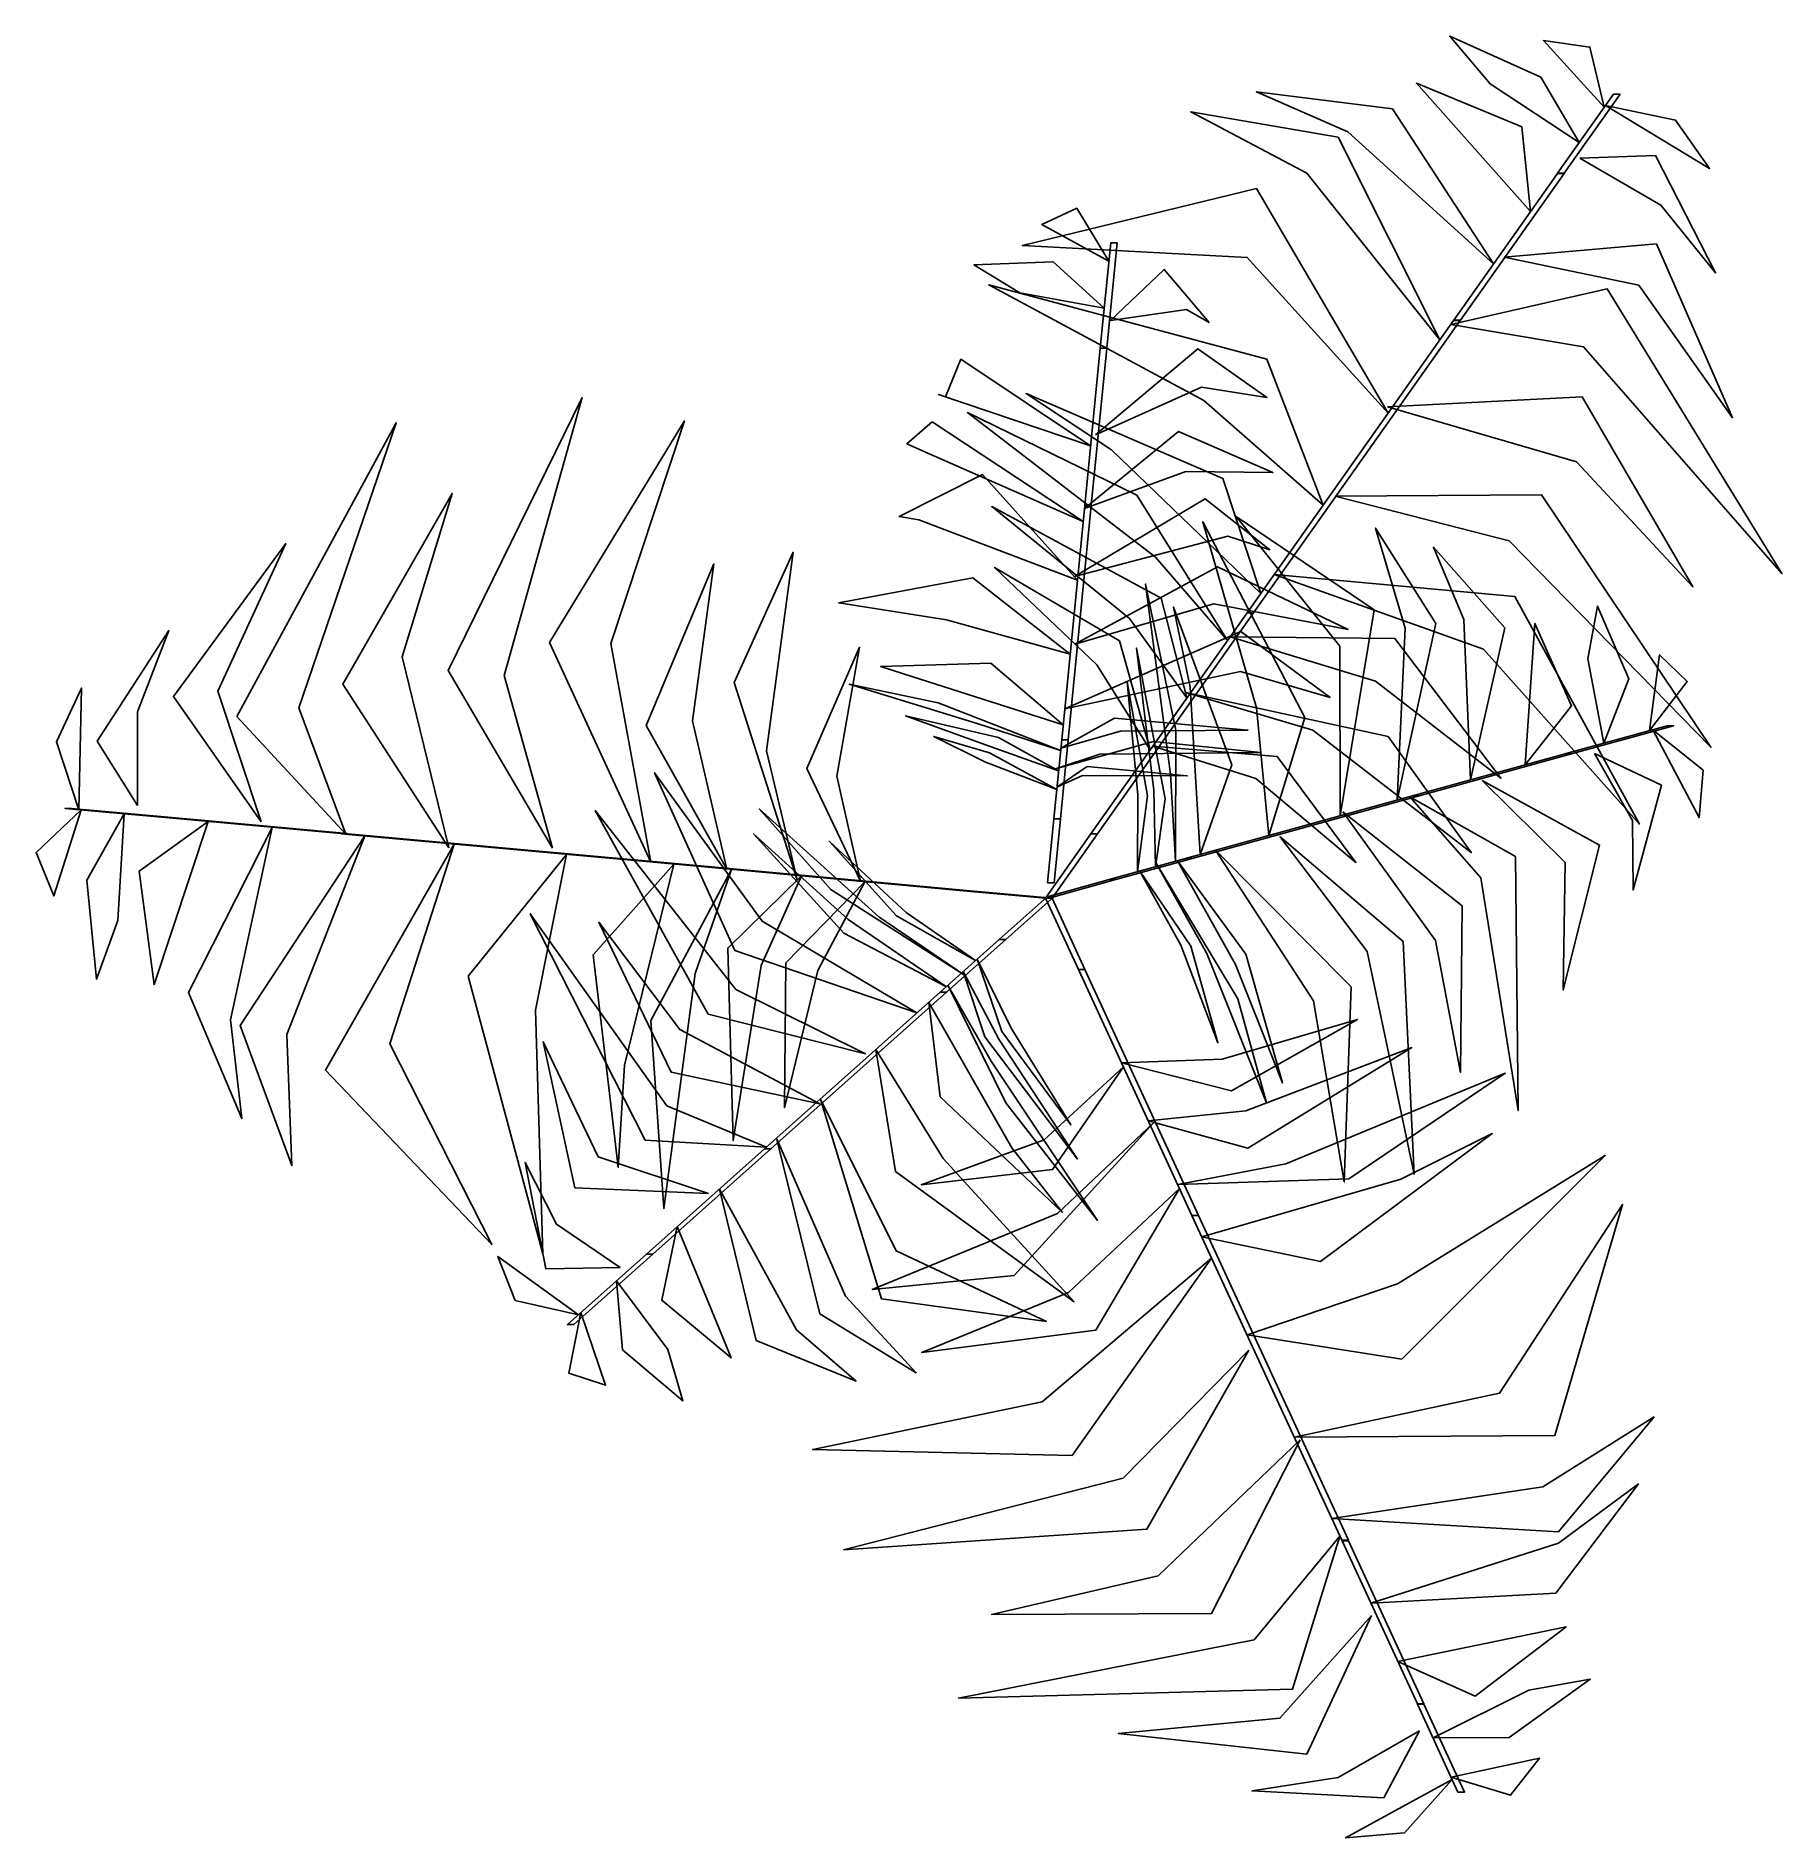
# Model space of a CAD drawing. Extents: x -0.216 to 0.19, y -0.172 to 0.247.
import ezdxf

# ---------------------------------------------------------------- set-up
doc = ezdxf.new("R2010")
doc.units = 0
doc.header["$MEASUREMENT"] = 0
doc.layers.get('0').update_dxf_attribs({"linetype": 'CONTINUOUS'})

msp = doc.modelspace()

# ---------------------------------------------------------------- linework, layer by layer
at = {"color": 64, "linetype": 'CONTINUOUS'}
for points in [[(0.14246, 0.22227, 0.14295), (0.12174, 0.23599, 0.13751), (0.11236, 0.24707, 0.13036), (0.13351, 0.23753, 0.13163)], [(0.14828, 0.23051, 0.13286), (0.13415, 0.246, 0.12326), (0.14497, 0.24452, 0.12064)], [(0.13118, 0.20629, 0.15654), (0.10461, 0.23611, 0.14476), (0.12916, 0.22592, 0.14709)], [(0.12255, 0.19408, 0.16351), (0.08863, 0.22482, 0.15209), (0.06741, 0.23406, 0.14987), (0.09904, 0.23012, 0.14833)], [(0.1486, 0.23094, 0.13183), (0.1728, 0.21625, 0.12283), (0.16489, 0.22754, 0.1214)], [(0.11005, 0.17638, 0.17033), (0.07914, 0.21517, 0.16312), (0.05212, 0.22942, 0.15741), (0.08639, 0.22354, 0.16427)], [(0.14259, 0.21866, 0.14478), (0.16146, 0.20777, 0.13738), (0.17419, 0.19197, 0.13808), (0.16024, 0.21928, 0.13059)], [(0.09803, 0.15936, 0.16851), (0.06528, 0.19554, 0.16101), (0.01297, 0.19836, 0.15072), (0.06741, 0.21159, 0.16094)], [(0.12499, 0.19563, 0.16167), (0.15631, 0.18913, 0.15001), (0.17815, 0.1583, 0.14895), (0.16041, 0.19872, 0.14568)], [(0.08289, 0.13793, 0.16622), (0.05514, 0.16228, 0.16006), (0.00515, 0.18919, 0.14948), (0.0698, 0.17191, 0.16262)], [(0.11262, 0.18001, 0.17037), (0.1435, 0.17478, 0.16656), (0.18962, 0.12203, 0.15306), (0.14901, 0.18824, 0.16838)], [(0.0684, 0.11741, 0.16402), (0.03367, 0.15079, 0.15622), (0.01384, 0.16389, 0.15195), (0.05956, 0.14418, 0.16147)], [(-0.09631, 0.05812, 0.16596), (-0.10751, 0.09833, 0.16035), (-0.08944, 0.16299, 0.1476), (-0.12057, 0.09952, 0.1615)], [(0.06067, 0.10647, 0.15574), (0.04392, 0.12582, 0.15569), (0.00019, 0.15948, 0.1442), (0.03959, 0.14027, 0.16204)], [(0.09789, 0.16083, 0.16843), (0.14182, 0.14803, 0.16207), (0.16891, 0.11896, 0.15448), (0.14315, 0.16315, 0.16457)], [(-0.14437, 0.06142, 0.17037), (-0.15529, 0.09078, 0.16656), (-0.13266, 0.1571, 0.15306), (-0.1697, 0.08881, 0.16838)], [(-0.07345, 0.05493, 0.16414), (-0.08273, 0.10579, 0.15654), (-0.06564, 0.15753, 0.14607), (-0.09697, 0.106, 0.15797)], [(-0.1204, 0.05825, 0.16843), (-0.13127, 0.10269, 0.16207), (-0.11965, 0.14069, 0.15448), (-0.14504, 0.09629, 0.16457)], [(0.08573, 0.14004, 0.16596), (0.12615, 0.12963, 0.16035), (0.17312, 0.08165, 0.1476), (0.13372, 0.14035, 0.1615)], [(0.05123, 0.09311, 0.13938), (0.03788, 0.11159, 0.14139), (0.00583, 0.13763, 0.1339), (0.04523, 0.11633, 0.15033)], [(-0.16409, 0.06432, 0.16167), (-0.17412, 0.09469, 0.15001), (-0.15834, 0.12902, 0.14895), (-0.18447, 0.09345, 0.14568)], [(-0.03941, 0.05083, 0.14004), (-0.04653, 0.08081, 0.14257), (-0.04035, 0.12698, 0.12903), (-0.05404, 0.09671, 0.14773)], [(-0.05573, 0.0533, 0.15627), (-0.06377, 0.08775, 0.15905), (-0.05875, 0.12428, 0.14819), (-0.07453, 0.08667, 0.17018)], [(0.0427, 0.08102, 0.12459), (0.03025, 0.10078, 0.12816), (0.00651, 0.12347, 0.1249), (0.03553, 0.10637, 0.13604)], [(0.07154, 0.12183, 0.16414), (0.12023, 0.10444, 0.15654), (0.15649, 0.06377, 0.14607), (0.12753, 0.11667, 0.15797)], [(-0.19283, 0.06805, 0.14478), (-0.19284, 0.08984, 0.13738), (-0.18552, 0.10876, 0.13808), (-0.20219, 0.08303, 0.13059)], [(-0.02471, 0.05046, 0.12512), (-0.03018, 0.07494, 0.12685), (-0.02494, 0.10488, 0.1168), (-0.03715, 0.07667, 0.13367)], [(0.06127, 0.1073, 0.15627), (0.09512, 0.09704, 0.15905), (0.12425, 0.07442, 0.14819), (0.09957, 0.1069, 0.17018)], [(-0.20647, 0.06711, 0.13183), (-0.20585, 0.09541, 0.12283), (-0.21167, 0.08292, 0.1214)], [(0.05097, 0.0944, 0.14004), (0.08049, 0.08557, 0.14257), (0.11738, 0.05714, 0.12903), (0.09802, 0.08413, 0.14773)], [(0.0433, 0.08186, 0.12512), (0.06723, 0.07436, 0.12685), (0.09054, 0.05485, 0.1168), (0.07222, 0.07952, 0.13367)], [(-0.20594, 0.06705, 0.13286), (-0.21228, 0.04707, 0.12326), (-0.21642, 0.05718, 0.12064)], [(-0.19589, 0.06613, 0.14295), (-0.19741, 0.04132, 0.13751), (-0.20232, 0.02766, 0.13036), (-0.20463, 0.05075, 0.13163)], [(-0.17641, 0.06435, 0.15654), (-0.18895, 0.02643, 0.14476), (-0.1924, 0.05279, 0.14709)], [(-0.16153, 0.06298, 0.16351), (-0.17119, 0.01823, 0.15209), (-0.16857, -0.00476, 0.14987), (-0.18098, 0.02461, 0.14833)], [(-0.13995, 0.06101, 0.17033), (-0.15808, 0.01484, 0.16312), (-0.15691, -0.01569, 0.15741), (-0.16895, 0.01693, 0.16427)], [(-0.11919, 0.05911, 0.16851), (-0.13416, 0.01265, 0.16101), (-0.11044, -0.03406, 0.15072), (-0.14912, 0.00648, 0.16094)], [(-0.09307, 0.05671, 0.16622), (-0.10028, 0.0205, 0.16006), (-0.09859, -0.03624, 0.14948), (-0.11595, 0.02839, 0.16262)], [(-0.06805, 0.05442, 0.16402), (-0.07959, 0.00765, 0.15622), (-0.08102, -0.01607, 0.15195), (-0.08682, 0.03338, 0.16147)], [(-0.05471, 0.0532, 0.15574), (-0.06309, 0.02902, 0.15569), (-0.07038, -0.02568, 0.1442), (-0.07345, 0.01804, 0.16204)], [(-0.03842, 0.05171, 0.13938), (-0.04774, 0.0309, 0.14139), (-0.05428, -0.00988, 0.1339), (-0.05553, 0.0349, 0.15033)], [(-0.02369, 0.05036, 0.12459), (-0.03457, 0.02969, 0.12816), (-0.04235, -0.00221, 0.1249), (-0.04205, 0.03147, 0.13604)], [(0.03606, 0.0082, 0.12459), (0.0594, 0.0091, 0.12816), (0.09092, 0.01832, 0.1249), (0.0616, 0.00174, 0.13604)], [(0.04226, -0.00523, 0.13938), (0.06494, -0.00291, 0.14139), (0.10352, 0.01182, 0.1339), (0.06537, -0.01165, 0.15033)], [(0.03649, 0.00726, 0.12512), (0.01802, -0.00971, 0.12685), (-0.01053, -0.02015, 0.1168), (0.02001, -0.01661, 0.13367)], [(0.04911, -0.02009, 0.15574), (0.07424, -0.01526, 0.15569), (0.12526, 0.00579, 0.1442), (0.08893, -0.01874, 0.16204)], [(0.04351, -0.00566, 0.14004), (0.02111, -0.02681, 0.14257), (-0.02196, -0.04454, 0.12903), (0.0111, -0.04127, 0.14773)], [(0.05472, -0.03225, 0.16402), (0.101, -0.01886, 0.15622), (0.12226, -0.00824, 0.15195), (0.08233, -0.03799, 0.16147)], [(0.06525, -0.05507, 0.16622), (0.10022, -0.0432, 0.16006), (0.14851, -0.01337, 0.14948), (0.10122, -0.06072, 0.16262)], [(0.04954, -0.02103, 0.15627), (0.02372, -0.04521, 0.15905), (-0.01043, -0.05913, 0.14819), (0.03004, -0.05399, 0.17018)], [(0.07624, -0.07889, 0.16851), (0.12395, -0.06862, 0.16101), (0.15255, -0.02472, 0.15072), (0.13678, -0.07849, 0.16094)], [(0.05699, -0.03718, 0.16414), (0.01758, -0.07065, 0.15654), (-0.03577, -0.08172, 0.14607), (0.02452, -0.08309, 0.15797)], [(0.06566, -0.05858, 0.16596), (0.03643, -0.08838, 0.16035), (-0.02861, -0.10506, 0.1476), (0.04193, -0.10029, 0.1615)], [(0.08497, -0.09781, 0.17033), (0.13402, -0.09043, 0.16312), (0.15987, -0.07416, 0.15741), (0.13764, -0.10089, 0.16427)], [(0.07758, -0.0795, 0.16843), (0.04453, -0.11114, 0.16207), (0.00581, -0.12008, 0.15448), (0.05696, -0.11986, 0.16457)], [(0.09405, -0.11749, 0.16351), (0.13763, -0.10348, 0.15209), (0.15624, -0.08972, 0.14987), (0.13701, -0.11514, 0.14833)], [(0.08682, -0.10185, 0.17037), (0.06686, -0.12598, 0.16656), (-0.00189, -0.13955, 0.15306), (0.07577, -0.13748, 0.16838)], [(0.09417, -0.12037, 0.16167), (0.07288, -0.14425, 0.15001), (0.03526, -0.14775, 0.14895), (0.07914, -0.15259, 0.14568)], [(0.10031, -0.13106, 0.15654), (0.13942, -0.12297, 0.14476), (0.11831, -0.13913, 0.14709)], [(0.1085, -0.14882, 0.14295), (0.13075, -0.13773, 0.13751), (0.14504, -0.13515, 0.13036), (0.1262, -0.1487, 0.13163)], [(0.10531, -0.14713, 0.14478), (0.08645, -0.15803, 0.13738), (0.0664, -0.16115, 0.13808), (0.09703, -0.16273, 0.13059)], [(0.11273, -0.15798, 0.13286), (0.13321, -0.15349, 0.12326), (0.12652, -0.16212, 0.12064)], [(0.11295, -0.15847, 0.13183), (0.08813, -0.17208, 0.12283), (0.10186, -0.17089, 0.1214)]]:
    msp.add_3dface(points, dxfattribs=at)
at = {"color": 72, "linetype": 'CONTINUOUS'}
for points in [[(0.13746, 0.21515, 0.15131), (0.13898, 0.21515, 0.15131), (0.15198, 0.23356, 0.12878), (0.15046, 0.23356, 0.12878)], [(0.11331, 0.18096, 0.17073), (0.11483, 0.18096, 0.17073), (0.13895, 0.21512, 0.15123), (0.13744, 0.21512, 0.15123)], [(0.0311, 0.17443, 0.30179), (0.03261, 0.17443, 0.30179), (0.03503, 0.19894, 0.29519), (0.03352, 0.19894, 0.29519)], [(0.06524, 0.11291, 0.1633), (0.06676, 0.11291, 0.1633), (0.11478, 0.18089, 0.17058), (0.11326, 0.18089, 0.17058)], [(0.02749, 0.13784, 0.2985), (0.029, 0.13784, 0.2985), (0.03261, 0.17443, 0.30172), (0.0311, 0.17443, 0.30172)], [(0.02211, 0.08335, 0.26003), (0.02362, 0.08335, 0.26003), (0.029, 0.13784, 0.29836), (0.02749, 0.13784, 0.29836)], [(0.08689, 0.06568, 0.23488), (0.08678, 0.10517, 0.23395), (0.06269, 0.13534, 0.21567), (0.09478, 0.11362, 0.23963)], [(0.07026, 0.06109, 0.2228), (0.06741, 0.09078, 0.22008), (0.05493, 0.1341, 0.21001), (0.07869, 0.08856, 0.22839)], [(0.10011, 0.06933, 0.24448), (0.10201, 0.10937, 0.24502), (0.09513, 0.13262, 0.23948), (0.10916, 0.11044, 0.25023)], [(0.11721, 0.07404, 0.24842), (0.11565, 0.11132, 0.24272), (0.10855, 0.12817, 0.23931), (0.12516, 0.10942, 0.24425)], [(0.04857, 0.05511, 0.20013), (0.04741, 0.07541, 0.20255), (0.04162, 0.11957, 0.1955), (0.04865, 0.08561, 0.21068)], [(0.05432, 0.0567, 0.21122), (0.05203, 0.09559, 0.20871), (0.04813, 0.11423, 0.20546), (0.06169, 0.07754, 0.21617)], [(0.14819, 0.08258, 0.24798), (0.1445, 0.10218, 0.24391), (0.1467, 0.11446, 0.24041), (0.154, 0.09756, 0.24306)], [(0.02891, 0.06146, 0.10032), (0.03042, 0.06146, 0.10032), (0.06676, 0.11292, 0.16332), (0.06525, 0.11292, 0.16332)], [(0.12988, 0.07754, 0.24957), (0.13219, 0.11045, 0.24502), (0.1407, 0.09128, 0.24897)], [(0.04395, 0.05384, 0.18225), (0.04352, 0.07162, 0.1866), (0.03951, 0.10471, 0.18253), (0.0462, 0.06964, 0.19604)], [(0.15882, 0.08552, 0.24503), (0.16117, 0.10316, 0.24017), (0.1676, 0.09689, 0.24037)], [(0.03977, 0.05269, 0.16609), (0.03979, 0.07059, 0.17215), (0.03737, 0.09688, 0.17182), (0.04206, 0.07032, 0.18065)], [(0.13916, 0.08008, 0.2503), (0.14068, 0.08008, 0.2503), (0.16442, 0.08663, 0.2437), (0.1629, 0.08663, 0.2437)], [(0.15958, 0.08572, 0.24452), (0.17036, 0.06526, 0.23907), (0.17127, 0.07627, 0.23995)], [(0.0203, 0.06499, 0.1912), (0.02181, 0.06499, 0.1912), (0.02362, 0.08335, 0.26004), (0.02211, 0.08335, 0.26004)], [(0.10372, 0.0703, 0.24701), (0.10523, 0.0703, 0.24701), (0.14068, 0.08008, 0.25022), (0.13917, 0.08008, 0.25022)], [(0.14603, 0.08017, 0.2481), (0.15483, 0.0646, 0.24377), (0.15499, 0.04845, 0.24203), (0.16163, 0.07281, 0.24254)], [(-0.01156, 0.01983, 0.21348), (-0.04753, 0.04114, 0.21376), (-0.07256, 0.07572, 0.20159), (-0.05387, 0.03432, 0.22044)], [(0.11994, 0.07388, 0.24821), (0.1392, 0.05485, 0.24524), (0.13878, 0.02517, 0.23947), (0.14721, 0.05888, 0.24632)], [(-0.18723, 0.06536, 0.15131), (-0.18572, 0.06536, 0.15131), (-0.20816, 0.06741, 0.12878), (-0.20967, 0.06741, 0.12878)], [(-0.00052, 0.02864, 0.18307), (-0.0204, 0.04222, 0.18876), (-0.04822, 0.06729, 0.1786), (-0.03154, 0.04852, 0.19591)], [(0.05093, 0.05575, 0.20853), (0.05245, 0.05575, 0.20853), (0.10523, 0.0703, 0.24687), (0.10372, 0.0703, 0.24687)], [(0.10306, 0.07013, 0.24628), (0.11959, 0.05126, 0.24906), (0.12827, -0.00287, 0.23312), (0.12766, 0.0562, 0.25599)], [(-0.14555, 0.06154, 0.17073), (-0.14403, 0.06154, 0.17073), (-0.18568, 0.06535, 0.15123), (-0.18719, 0.06535, 0.15123)], [(-0.02352, 0.01033, 0.22397), (-0.05364, 0.0253, 0.22601), (-0.08636, 0.06692, 0.21233), (-0.06008, 0.01956, 0.23205)], [(0.0203, 0.06499, 0.1912), (0.02181, 0.06499, 0.1912), (0.02035, 0.05012, 0.10638), (0.01883, 0.05012, 0.10638)], [(0.08747, 0.06664, 0.23527), (0.10906, 0.03669, 0.23682), (0.11485, 0.006, 0.22832), (0.11524, 0.04473, 0.2438)], [(-0.06257, 0.05394, 0.1633), (-0.06106, 0.05394, 0.1633), (-0.14394, 0.06153, 0.17058), (-0.14546, 0.06153, 0.17058)], [(-0.00471, 0.02594, 0.20091), (-0.02752, 0.04158, 0.20729), (-0.04952, 0.06145, 0.1991), (-0.02859, 0.03842, 0.21926)], [(0.00209, 0.03201, 0.16687), (-0.01407, 0.04318, 0.17114), (-0.03192, 0.05974, 0.16318), (-0.01629, 0.04238, 0.1787)], [(0.02891, 0.06146, 0.10032), (0.03042, 0.06146, 0.10032), (0.01987, 0.04653, 0.02459), (0.01836, 0.04653, 0.02459)], [(0.07283, 0.06089, 0.22397), (0.09319, 0.03412, 0.22601), (0.10407, -0.01769, 0.21233), (0.10151, 0.03642, 0.23205)], [(0.03315, 0.05084, 0.1397), (0.03467, 0.05084, 0.1397), (0.05245, 0.05575, 0.20854), (0.05093, 0.05575, 0.20854)], [(0.0441, 0.05468, 0.18307), (0.05589, 0.03369, 0.18876), (0.06972, -0.00111, 0.1786), (0.06309, 0.02311, 0.19591)], [(0.04905, 0.05524, 0.20091), (0.06257, 0.03111, 0.20729), (0.07347, 0.00354, 0.1991), (0.06493, 0.03347, 0.21926)], [(0.0579, 0.05768, 0.21348), (0.0807, 0.02263, 0.21376), (0.08781, -0.01946, 0.20159), (0.0894, 0.02594, 0.22044)], [(0.00015, 0.04819, 0.10032), (0.00166, 0.04819, 0.10032), (-0.06107, 0.05394, 0.16332), (-0.06258, 0.05394, 0.16332)], [(0.03315, 0.05084, 0.1397), (0.03467, 0.05084, 0.1397), (0.02026, 0.04687, 0.05488), (0.01874, 0.04687, 0.05488)], [(0.04026, 0.05281, 0.16687), (0.0498, 0.03563, 0.17114), (0.05845, 0.01288, 0.16318), (0.05214, 0.03537, 0.1787)], [(0.00015, 0.04819, 0.10032), (0.00166, 0.04819, 0.10032), (0.01987, 0.04653, 0.02459), (0.01836, 0.04653, 0.02459)], [(0.00759, 0.03693, 0.1397), (0.00911, 0.03693, 0.1397), (0.02026, 0.04687, 0.05488), (0.01874, 0.04687, 0.05488)], [(0.02602, 0.02992, 0.10032), (0.02753, 0.02992, 0.10032), (0.01987, 0.04653, 0.02459), (0.01836, 0.04653, 0.02459)], [(-0.04653, -0.01136, 0.24628), (-0.06971, -0.00176, 0.24906), (-0.10148, 0.04291, 0.23312), (-0.07475, -0.00976, 0.25599)], [(-0.0341, -0.00131, 0.23527), (-0.06673, 0.01597, 0.23682), (-0.08552, 0.04091, 0.22832), (-0.0687, 0.00602, 0.2438)], [(0.00759, 0.03693, 0.1397), (0.00911, 0.03693, 0.1397), (-0.00466, 0.02465, 0.20854), (-0.00617, 0.02465, 0.20854)], [(-0.00076, 0.02945, 0.18225), (0.00751, 0.0137, 0.1866), (0.02577, -0.01418, 0.18253), (0.00423, 0.01429, 0.19604)], [(0.00247, 0.03234, 0.16609), (0.0104, 0.01628, 0.17215), (0.02422, -0.00621, 0.17182), (0.00823, 0.01552, 0.18065)], [(0.02602, 0.02992, 0.10032), (0.02753, 0.02992, 0.10032), (0.05392, -0.02728, 0.16332), (0.05241, -0.02728, 0.16332)], [(-0.00433, 0.02627, 0.20013), (0.0057, 0.00859, 0.20255), (0.03046, -0.02844, 0.1955), (0.00911, -0.00111, 0.21068)], [(-0.00617, 0.02465, 0.20853), (-0.00466, 0.02465, 0.20853), (-0.04552, -0.0118, 0.24687), (-0.04703, -0.0118, 0.24687)], [(-0.00879, 0.02229, 0.21122), (0.01051, -0.01155, 0.20871), (0.02226, -0.02653, 0.20546), (-0.00615, 0.00035, 0.21617)], [(-0.05999, -0.0222, 0.24821), (-0.08569, -0.01368, 0.24524), (-0.09847, 0.01311, 0.23947), (-0.09109, -0.02083, 0.24632)], [(-0.02113, 0.01129, 0.2228), (-0.00542, -0.01406, 0.22008), (0.02498, -0.04736, 0.21001), (-0.01651, -0.01707, 0.22839)], [(-0.034, -0.0002, 0.23488), (-0.01639, -0.03554, 0.23395), (0.01857, -0.05191, 0.21567), (-0.01983, -0.04666, 0.23963)], [(-0.04703, -0.0118, 0.24701), (-0.04552, -0.0118, 0.24701), (-0.07296, -0.03627, 0.25022), (-0.07448, -0.03627, 0.25022)], [(-0.04424, -0.00932, 0.24448), (-0.02819, -0.04606, 0.24502), (-0.01172, -0.06385, 0.23948), (-0.03412, -0.05019, 0.25023)], [(-0.08059, -0.0394, 0.2481), (-0.09538, -0.02934, 0.24377), (-0.10269, -0.01494, 0.24203), (-0.09784, -0.03972, 0.24254)], [(-0.05748, -0.02113, 0.24842), (-0.03955, -0.05386, 0.24272), (-0.02571, -0.06581, 0.23931), (-0.04892, -0.05637, 0.24425)], [(0.0524, -0.02727, 0.1633), (0.05392, -0.02727, 0.1633), (0.08879, -0.10285, 0.17058), (0.08727, -0.10285, 0.17058)], [(-0.06728, -0.02988, 0.24957), (-0.05476, -0.06041, 0.24502), (-0.07089, -0.047, 0.24897)], [(-0.09028, -0.05037, 0.24452), (-0.10901, -0.03682, 0.23907), (-0.10495, -0.04709, 0.23995)], [(-0.07447, -0.03627, 0.2503), (-0.07296, -0.03627, 0.2503), (-0.09134, -0.05266, 0.2437), (-0.09285, -0.05266, 0.2437)], [(-0.08145, -0.04252, 0.24798), (-0.06946, -0.05846, 0.24391), (-0.066, -0.07043, 0.24041), (-0.08003, -0.05852, 0.24306)], [(-0.08969, -0.04986, 0.24503), (-0.08397, -0.06672, 0.24017), (-0.09252, -0.06395, 0.24037)], [(0.08731, -0.10293, 0.17073), (0.08882, -0.10293, 0.17073), (0.10634, -0.1409, 0.15123), (0.10483, -0.1409, 0.15123)], [(0.10484, -0.14094, 0.15131), (0.10636, -0.14094, 0.15131), (0.1158, -0.1614, 0.12878), (0.11428, -0.1614, 0.12878)]]:
    msp.add_3dface(points, dxfattribs=at)
at = {"color": 70, "linetype": 'CONTINUOUS'}
for points in [[(0.03309, 0.19473, 0.29652), (0.01746, 0.20326, 0.29167), (0.02563, 0.20701, 0.29187)], [(0.032, 0.18375, 0.29948), (0.01239, 0.18736, 0.29541), (0.00172, 0.19382, 0.29191), (0.02011, 0.19456, 0.29456)], [(0.03348, 0.18087, 0.2996), (0.05118, 0.18349, 0.29527), (0.05638, 0.18045, 0.29352), (0.04596, 0.19279, 0.29404)], [(0.02885, 0.15178, 0.29992), (-0.00651, 0.16371, 0.29422), (-0.00493, 0.16314, 0.2908), (-0.00132, 0.1719, 0.29575)], [(0.02998, 0.15427, 0.29971), (0.05465, 0.1654, 0.29674), (0.06983, 0.16298, 0.29097), (0.05378, 0.17433, 0.29782)], [(0.0271, 0.13412, 0.29598), (-0.00959, 0.15028, 0.29652), (-0.01389, 0.15222, 0.29098), (-0.00801, 0.15733, 0.30172)], [(0.02741, 0.13717, 0.29778), (0.05097, 0.14581, 0.30056), (0.07123, 0.14554, 0.28461), (0.04925, 0.15511, 0.30749)], [(0.02576, 0.12048, 0.28638), (-0.01114, 0.13456, 0.28545), (-0.01572, 0.13528, 0.26717), (0.00371, 0.14506, 0.29113)], [(0.02507, 0.12136, 0.28677), (0.06078, 0.13075, 0.28832), (0.0705, 0.12757, 0.27982), (0.0555, 0.1394, 0.2953)], [(0.02518, 0.10563, 0.27546), (0.05747, 0.11502, 0.2775), (0.08874, 0.109, 0.26383), (0.05832, 0.12361, 0.28355)], [(0.02406, 0.10331, 0.2743), (-0.00466, 0.11131, 0.27158), (-0.02972, 0.11522, 0.26151), (0.00146, 0.12105, 0.27989)], [(0.02281, 0.09055, 0.26497), (0.06371, 0.09923, 0.26526), (0.08455, 0.09319, 0.25309), (0.06375, 0.10854, 0.27194)], [(0.02244, 0.08685, 0.26272), (-0.01468, 0.09868, 0.26021), (-0.01996, 0.10044, 0.25696), (0.00564, 0.10121, 0.26767)], [(0.02185, 0.08091, 0.25163), (0.00249, 0.08712, 0.25405), (-0.02729, 0.09629, 0.247), (-0.00658, 0.09195, 0.26217)], [(0.02138, 0.07615, 0.23375), (0.00463, 0.08214, 0.2381), (-0.01418, 0.08897, 0.23403), (0.00744, 0.08392, 0.24754)], [(0.02191, 0.08141, 0.25241), (0.03578, 0.08535, 0.25879), (0.06542, 0.08563, 0.2506), (0.03442, 0.08841, 0.27075)], [(0.02096, 0.07184, 0.21759), (0.00425, 0.07828, 0.22365), (-0.00764, 0.08416, 0.22332), (0.00533, 0.08031, 0.23215)], [(0.02066, 0.07659, 0.23457), (0.03097, 0.08006, 0.24025), (0.06842, 0.08045, 0.23009), (0.04343, 0.08297, 0.2474)], [(0.02101, 0.07234, 0.21837), (0.02697, 0.07507, 0.22263), (0.05131, 0.07497, 0.21468), (0.02805, 0.07716, 0.2302)]]:
    msp.add_3dface(points, dxfattribs=at)

doc.saveas('drawing.dxf')
